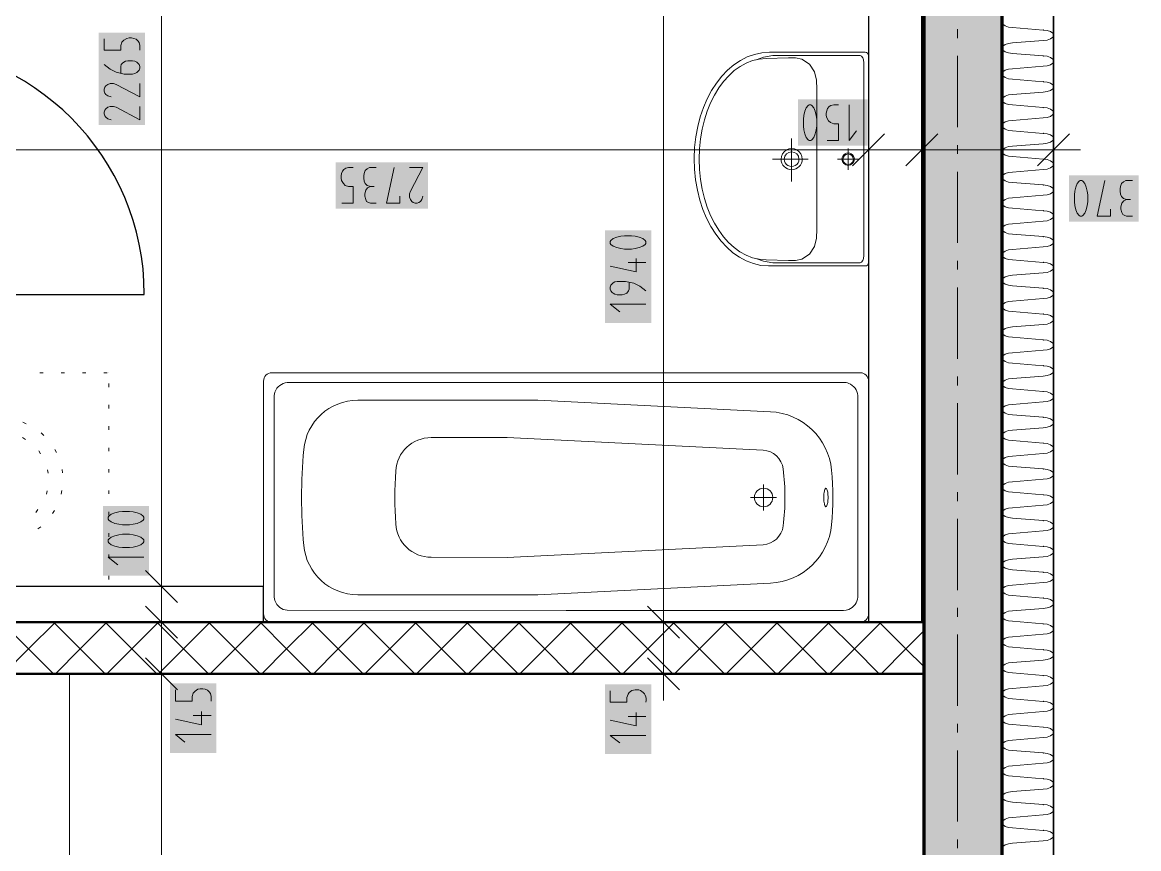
# Model space of a CAD drawing. Header units: millimetres. Extents: x 0 to 594, y 0 to 420.
# Drawn here: x 519.85 to 552.01, y 179.16 to 202.94 of the extents above; entities that cross this region are included whole.
import ezdxf

# ---------------------------------------------------------------- set-up
doc = ezdxf.new("R2010")
doc.units = ezdxf.units.MM
doc.header["$LTSCALE"] = 8
for name, color, linetype in [('PDF_Dvere', 7, 'Continuous'), ('PDF_Instalacni prizdivka do 1m', 7, 'Continuous'), ('PDF_Koty delkove', 7, 'Continuous'), ('PDF_Kuchyne', 7, 'Continuous'), ('PDF_Osy hlavni', 7, 'Continuous'), ('PDF_Pricky zdene', 7, 'Continuous'), ('PDF_Sanita', 7, 'Continuous'), ('PDF_Steny obvodove nosne', 7, 'Continuous'), ('PDF_Zatepleni', 7, 'Continuous')]:
    doc.layers.add(name, color=color, linetype=linetype)

msp = doc.modelspace()

# ---------------------------------------------------------------- linework, layer by layer
at = {"layer": 'PDF_Dvere', "lineweight": 25}
msp.add_lwpolyline([(516.193, 195.465), (516.193, 195.109), (523.368, 195.109, 0.414213), (516.193, 202.284)], format="xyb", dxfattribs=at)
at = {"layer": 'PDF_Instalacni prizdivka do 1m', "lineweight": 25}
for points in [[(545.764, 185.679), (545.764, 205.564), (544.227, 205.564), (544.227, 185.679)], [(516.193, 185.679), (526.802, 185.679), (526.802, 186.704), (516.193, 186.704)]]:
    msp.add_lwpolyline(points, close=True, dxfattribs=at)
at = {"layer": 'PDF_Koty delkove', "lineweight": 18}
for points in [[(538.324, 184.193), (538.324, 185.679), (538.324, 185.91), (538.324, 188.419), (538.324, 189.039), (538.324, 195.14), (538.324, 205.564), (538.324, 206.742), (538.324, 208.844), (538.324, 212.02), (538.324, 213.712), (538.324, 238.312), (538.324, 240.413), (538.324, 242.105), (538.324, 260.606), (538.324, 261.631), (538.324, 263.117)], [(523.866, 131.969), (523.866, 162.383), (523.866, 184.193), (523.866, 185.679), (523.866, 186.704), (523.866, 209.92), (523.866, 211.611), (523.866, 213.712)], [(522.211, 202.468), (522.211, 202.139), (522.689, 202.139), (522.689, 202.276), (522.724, 202.372), (522.775, 202.427), (522.86, 202.481), (522.928, 202.495), (522.996, 202.495), (523.065, 202.481), (523.133, 202.454), (523.184, 202.413), (523.219, 202.359), (523.236, 202.276), (523.236, 202.139)], [(522.689, 201.482), (522.689, 201.674), (522.706, 201.729), (522.74, 201.77), (522.775, 201.797), (522.825, 201.824), (522.894, 201.838), (523.03, 201.838), (523.099, 201.824), (523.15, 201.797), (523.184, 201.77), (523.219, 201.729), (523.236, 201.674), (523.236, 201.619), (523.219, 201.564), (523.184, 201.523), (523.15, 201.496), (523.099, 201.468), (523.03, 201.454), (522.791, 201.454), (522.553, 201.509), (522.381, 201.591), (522.211, 201.729)], [(523.236, 201.181), (523.236, 200.797), (522.553, 201.154), (522.484, 201.181), (522.381, 201.181), (522.314, 201.154), (522.263, 201.113), (522.228, 201.072), (522.211, 201.017), (522.211, 200.962), (522.228, 200.907), (522.263, 200.866), (522.314, 200.825), (522.415, 200.797)], [(523.236, 200.524), (523.236, 200.14), (522.553, 200.497), (522.484, 200.524), (522.381, 200.524), (522.314, 200.497), (522.263, 200.456), (522.228, 200.414), (522.211, 200.359), (522.211, 200.305), (522.228, 200.25), (522.263, 200.209), (522.314, 200.168), (522.415, 200.14)], [(543.034, 199.545), (543.362, 199.545), (543.362, 200.023), (543.225, 200.023), (543.13, 200.058), (543.075, 200.109), (543.021, 200.194), (543.007, 200.262), (543.007, 200.33), (543.021, 200.399), (543.048, 200.467), (543.089, 200.518), (543.143, 200.553), (543.225, 200.57), (543.362, 200.57)], [(543.664, 200.57), (543.664, 199.545), (543.882, 199.818)], [(544.227, 200.043), (544.227, 199.274), (544.227, 198.505)], [(545.764, 200.043), (545.764, 199.274), (545.764, 198.505)], [(549.557, 200.043), (549.557, 199.274), (549.557, 198.505)], [(544.688, 199.735), (543.766, 198.813)], [(546.226, 199.735), (545.303, 198.813)], [(550.018, 199.735), (549.096, 198.813)], [(414.361, 199.274), (416.513, 199.274), (436.5, 199.274), (437.628, 199.274), (446.801, 199.274), (454.437, 199.274), (456.179, 199.274), (457.051, 199.274), (459.511, 199.274), (460.383, 199.274), (462.125, 199.274), (478.935, 199.274), (481.087, 199.274), (493.387, 199.274), (496.155, 199.274), (515.066, 199.274), (516.193, 199.274), (522.307, 199.274), (528.074, 199.274), (544.227, 199.274), (545.764, 199.274), (549.377, 199.274), (549.557, 199.274), (550.326, 199.274)], [(529.06, 197.737), (529.388, 197.737), (529.388, 198.214), (529.251, 198.214), (529.156, 198.249), (529.101, 198.3), (529.047, 198.386), (529.033, 198.453), (529.033, 198.522), (529.047, 198.591), (529.074, 198.658), (529.115, 198.709), (529.169, 198.744), (529.251, 198.762), (529.388, 198.762)], [(530.045, 198.762), (529.854, 198.762), (529.786, 198.727), (529.731, 198.676), (529.704, 198.591), (529.69, 198.522), (529.69, 198.453), (529.704, 198.368), (529.731, 198.3), (529.786, 198.249), (529.881, 198.214)], [(530.73, 197.941), (530.73, 197.737), (530.347, 197.737), (530.565, 198.762)], [(531.004, 198.762), (531.387, 198.762)], [(531.387, 198.762), (531.031, 198.078), (531.004, 198.009), (531.004, 197.907), (531.031, 197.839), (531.072, 197.788), (531.113, 197.753), (531.168, 197.737), (531.222, 197.737), (531.277, 197.753), (531.318, 197.788), (531.359, 197.839), (531.387, 197.941)], [(550.496, 198.199), (550.455, 198.301), (550.401, 198.37), (550.373, 198.387), (550.319, 198.387), (550.291, 198.37), (550.237, 198.301), (550.196, 198.199), (550.169, 198.079), (550.155, 197.976)], [(551.195, 197.566), (551.195, 197.362), (550.812, 197.362), (551.03, 198.387)], [(551.824, 198.387), (551.633, 198.387), (551.565, 198.352), (551.51, 198.301), (551.483, 198.216), (551.469, 198.147), (551.469, 198.079), (551.483, 197.994), (551.51, 197.926), (551.565, 197.875), (551.66, 197.84)], [(530.045, 197.737), (529.881, 197.737), (529.826, 197.753), (529.772, 197.788), (529.744, 197.839), (529.717, 197.941), (529.717, 198.009), (529.744, 198.112), (529.799, 198.181), (529.881, 198.214), (529.99, 198.214)], [(550.155, 197.976), (550.155, 197.771), (550.169, 197.67), (550.196, 197.55), (550.237, 197.447), (550.291, 197.379), (550.319, 197.362), (550.373, 197.362), (550.401, 197.379), (550.455, 197.447), (550.496, 197.55), (550.524, 197.67), (550.538, 197.771), (550.538, 197.976), (550.524, 198.079), (550.496, 198.199)], [(551.824, 197.362), (551.66, 197.362), (551.605, 197.379), (551.551, 197.413), (551.523, 197.465), (551.496, 197.566), (551.496, 197.635), (551.523, 197.737), (551.578, 197.806), (551.66, 197.84), (551.769, 197.84)], [(537.401, 196.799), (537.196, 196.799), (537.095, 196.785), (536.975, 196.758), (536.872, 196.717), (536.803, 196.662), (536.787, 196.635), (536.787, 196.58), (536.803, 196.552), (536.872, 196.498), (536.975, 196.457), (537.095, 196.429), (537.196, 196.415), (537.401, 196.415), (537.503, 196.429)], [(537.503, 196.429), (537.623, 196.457), (537.726, 196.498), (537.795, 196.552), (537.812, 196.58), (537.812, 196.635), (537.795, 196.662), (537.726, 196.717), (537.623, 196.758), (537.503, 196.785), (537.401, 196.799)], [(537.538, 196.142), (537.538, 195.758), (536.787, 195.923)], [(537.812, 196.033), (537.3, 196.033)], [(537.812, 195.211), (537.641, 195.348), (537.47, 195.431), (537.231, 195.485), (536.991, 195.485), (536.923, 195.471), (536.872, 195.444), (536.838, 195.417), (536.803, 195.376), (536.787, 195.32), (536.787, 195.266), (536.803, 195.211), (536.838, 195.17), (536.872, 195.143), (536.923, 195.115), (536.991, 195.101), (537.128, 195.101), (537.196, 195.115), (537.265, 195.143), (537.316, 195.211), (537.333, 195.266), (537.333, 195.458)], [(537.812, 194.828), (536.787, 194.828), (537.06, 194.609)], [(522.942, 188.863), (522.737, 188.863), (522.636, 188.849), (522.516, 188.822), (522.414, 188.781), (522.345, 188.726), (522.328, 188.699), (522.328, 188.644), (522.345, 188.616), (522.414, 188.562)], [(522.414, 188.562), (522.516, 188.521), (522.636, 188.493), (522.737, 188.479), (522.942, 188.479), (523.045, 188.493), (523.165, 188.521), (523.267, 188.562), (523.336, 188.616), (523.353, 188.644), (523.353, 188.699), (523.336, 188.726), (523.267, 188.781), (523.165, 188.822), (523.045, 188.849), (522.942, 188.863)], [(523.353, 187.549), (522.328, 187.549), (522.601, 187.33)], [(524.327, 186.243), (523.405, 187.165)], [(524.635, 186.704), (523.866, 186.704), (523.097, 186.704)], [(524.327, 185.218), (523.405, 186.14)], [(538.786, 185.218), (537.863, 186.14)], [(524.635, 185.679), (523.866, 185.679), (523.097, 185.679)], [(539.093, 185.679), (538.324, 185.679), (537.556, 185.679)], [(524.327, 183.731), (523.405, 184.654)], [(538.786, 183.731), (537.863, 184.654)], [(524.635, 184.193), (523.866, 184.193), (523.097, 184.193)], [(539.093, 184.193), (538.324, 184.193), (537.556, 184.193)], [(538.324, 184.193), (538.324, 183.424)], [(524.265, 183.731), (524.265, 183.403), (524.743, 183.403), (524.743, 183.54), (524.777, 183.635), (524.829, 183.69), (524.914, 183.744), (524.981, 183.758), (525.05, 183.758), (525.119, 183.744), (525.186, 183.717), (525.238, 183.676), (525.272, 183.622), (525.29, 183.54), (525.29, 183.403)], [(525.29, 182.992), (524.777, 182.992)], [(525.016, 183.101), (525.016, 182.718)], [(537.538, 183.075), (537.538, 182.691), (536.787, 182.856)], [(537.812, 182.965), (537.3, 182.965)], [(525.016, 182.718), (524.265, 182.883)], [(525.29, 182.444), (524.265, 182.444), (524.538, 182.226)], [(537.812, 182.418), (536.787, 182.418), (537.06, 182.199)]]:
    msp.add_lwpolyline(points, dxfattribs=at)
for points in [[(542.35, 200.159), (542.35, 199.954), (542.364, 199.853), (542.391, 199.733), (542.432, 199.63), (542.486, 199.562), (542.514, 199.545), (542.568, 199.545), (542.596, 199.562), (542.65, 199.63), (542.691, 199.733), (542.719, 199.853), (542.733, 199.954), (542.733, 200.159), (542.719, 200.262), (542.691, 200.382), (542.65, 200.484), (542.596, 200.553), (542.568, 200.57), (542.514, 200.57), (542.486, 200.553), (542.432, 200.484), (542.391, 200.382), (542.364, 200.262)], [(522.942, 188.206), (522.737, 188.206), (522.636, 188.192), (522.516, 188.165), (522.414, 188.124), (522.345, 188.069), (522.328, 188.042), (522.328, 187.987), (522.345, 187.959), (522.414, 187.905), (522.516, 187.864), (522.636, 187.836), (522.737, 187.822), (522.942, 187.822), (523.045, 187.836), (523.165, 187.864), (523.267, 187.905), (523.336, 187.959), (523.353, 187.987), (523.353, 188.042), (523.336, 188.069), (523.267, 188.124), (523.165, 188.165), (523.045, 188.192)]]:
    msp.add_lwpolyline(points, close=True, dxfattribs=at)
msp.add_lwpolyline([(536.787, 183.705), (536.787, 183.376), (537.265, 183.376), (537.265, 183.513), (537.3, 183.609, -0.84384), (537.812, 183.376)], format="xyb", dxfattribs=at)
at = {"layer": 'PDF_Koty delkove', "color": 7, "lineweight": 18, "true_color": 0xffffff, "transparency": 33554559}
for points in [[(523.39, 199.986), (523.39, 202.648), (522.058, 199.986), (522.058, 202.648)], [(544.201, 200.724), (542.196, 200.724), (544.201, 199.391), (542.196, 199.391)], [(531.541, 198.915), (528.879, 198.915), (531.541, 197.583), (528.879, 197.583)], [(552.006, 198.541), (550.001, 198.541), (552.006, 197.208), (550.001, 197.208)], [(537.966, 194.29), (537.966, 196.952), (536.633, 194.29), (536.633, 196.952)], [(523.507, 187.011), (523.507, 189.016), (522.175, 187.011), (522.175, 189.016)], [(525.444, 181.907), (525.444, 183.912), (524.111, 181.907), (524.111, 183.912)], [(537.966, 181.88), (537.966, 183.885), (536.633, 181.88), (536.633, 183.885)]]:
    msp.add_solid(points, dxfattribs=at)
at = {"layer": 'PDF_Kuchyne', "lineweight": 13}
msp.add_lwpolyline([(545.764, 178.043), (527.366, 178.043), (527.366, 171.893), (521.216, 171.893), (521.216, 184.193), (527.366, 184.193)], dxfattribs=at)
at = {"layer": 'PDF_Osy hlavni', "lineweight": 18}
for points in [[(546.789, 202.486), (546.789, 202.743)], [(546.789, 199.924), (546.789, 201.974)], [(546.789, 199.155), (546.789, 199.411)], [(546.789, 196.593), (546.789, 198.643)], [(546.789, 195.824), (546.789, 196.08)], [(546.789, 193.261), (546.789, 195.311)], [(546.789, 192.493), (546.789, 192.749)], [(546.789, 189.93), (546.789, 191.98)], [(546.789, 189.161), (546.789, 189.418)], [(546.789, 186.599), (546.789, 188.649)], [(546.789, 185.83), (546.789, 186.087)], [(546.789, 183.268), (546.789, 185.318)], [(546.789, 182.499), (546.789, 182.755)], [(546.789, 179.937), (546.789, 181.987)], [(546.789, 179.168), (546.789, 179.424)]]:
    msp.add_lwpolyline(points, dxfattribs=at)
at = {"layer": 'PDF_Pricky zdene', "lineweight": 50}
msp.add_lwpolyline([(514.707, 185.679), (514.707, 184.193), (545.764, 184.193), (545.816, 184.193), (545.816, 185.679), (545.764, 185.679), (516.193, 185.679)], dxfattribs=at)
at = {"layer": 'PDF_Pricky zdene', "lineweight": 9}
for points in [[(520.755, 184.193), (520.037, 184.91), (519.268, 185.679)], [(520.806, 185.679), (520.037, 184.91), (519.32, 184.193)], [(522.241, 184.193), (521.523, 184.91), (520.755, 185.679)], [(522.292, 185.679), (521.523, 184.91), (520.806, 184.193)], [(523.727, 184.193), (523.01, 184.91), (522.241, 185.679)], [(523.778, 185.679), (523.01, 184.91), (522.292, 184.193)], [(525.213, 184.193), (524.496, 184.91), (523.727, 185.679)], [(525.265, 185.679), (524.496, 184.91), (523.778, 184.193)], [(526.7, 184.193), (525.982, 184.91), (525.213, 185.679)], [(526.751, 185.679), (525.982, 184.91), (525.265, 184.193)], [(528.186, 184.193), (527.468, 184.91), (526.7, 185.679)], [(528.237, 185.679), (527.468, 184.91), (526.751, 184.193)], [(529.672, 184.193), (528.954, 184.91), (528.186, 185.679)], [(529.723, 185.679), (528.954, 184.91), (528.237, 184.193)], [(531.158, 184.193), (530.441, 184.91), (529.672, 185.679)], [(531.209, 185.679), (530.441, 184.91), (529.723, 184.193)], [(532.644, 184.193), (531.927, 184.91), (531.158, 185.679)], [(532.696, 185.679), (531.927, 184.91), (531.209, 184.193)], [(534.131, 184.193), (533.413, 184.91), (532.644, 185.679)], [(534.182, 185.679), (533.413, 184.91), (532.696, 184.193)], [(535.617, 184.193), (534.899, 184.91), (534.131, 185.679)], [(535.668, 185.679), (534.899, 184.91), (534.182, 184.193)], [(537.103, 184.193), (536.386, 184.91), (535.617, 185.679)], [(537.154, 185.679), (536.386, 184.91), (535.668, 184.193)], [(538.589, 184.193), (537.872, 184.91), (537.103, 185.679)], [(538.641, 185.679), (537.872, 184.91), (537.154, 184.193)], [(540.076, 184.193), (539.358, 184.91), (538.589, 185.679)], [(540.127, 185.679), (539.358, 184.91), (538.641, 184.193)], [(541.562, 184.193), (540.844, 184.91), (540.076, 185.679)], [(541.613, 185.679), (540.844, 184.91)], [(543.048, 184.193), (542.331, 184.91), (541.562, 185.679)], [(543.099, 185.679), (542.331, 184.91), (541.613, 184.193)], [(544.534, 184.193), (543.817, 184.91), (543.048, 185.679)], [(544.586, 185.679), (543.817, 184.91), (543.099, 184.193)], [(545.816, 184.398), (545.303, 184.91), (544.534, 185.679)], [(545.816, 185.423), (545.303, 184.91), (544.586, 184.193)], [(540.844, 184.91), (540.127, 184.193)]]:
    msp.add_lwpolyline(points, dxfattribs=at)
at = {"layer": 'PDF_Sanita', "lineweight": 13}
for points in [[(541.473, 201.984), (541.205, 201.943), (540.985, 201.864)], [(541.273, 196.107), (541.92, 196.086), (542.119, 196.09), (542.307, 196.129), (542.523, 196.273), (542.67, 196.491), (542.726, 196.734), (542.733, 196.988), (542.734, 201.02), (542.727, 201.274), (542.67, 201.517), (542.524, 201.735), (542.308, 201.879), (542.12, 201.919), (541.921, 201.923), (541.274, 201.902)], [(541.466, 201.987), (542.478, 201.984)], [(543.985, 201.984), (542.478, 201.984)], [(544.091, 196.229), (544.092, 201.779)], [(542.011, 199.596), (542.011, 198.361)], [(543.639, 199.309), (543.639, 198.699)], [(542.487, 199.004), (541.458, 199.004)], [(543.945, 199.004), (543.334, 199.004)], [(543.984, 196.024), (541.472, 196.024), (541.204, 196.065), (540.984, 196.145)], [(520.458, 192.854), (520.355, 192.854)], [(521.073, 192.854), (520.97, 192.854)], [(521.688, 192.854), (521.585, 192.854)], [(522.303, 192.854), (522.2, 192.854)], [(522.343, 192.854), (522.343, 192.854)], [(522.343, 192.854), (522.343, 192.854)], [(522.343, 192.441), (522.343, 192.544)], [(535.514, 186.017), (527.482, 186.019), (527.424, 186.028), (527.372, 186.045), (527.315, 186.072), (527.27, 186.102), (527.224, 186.143), (527.189, 186.185), (527.155, 186.24), (527.13, 186.3), (527.118, 186.346), (527.111, 186.392), (527.11, 189.297), (527.111, 192.202), (527.118, 192.249), (527.13, 192.294), (527.155, 192.354), (527.189, 192.41), (527.224, 192.451), (527.27, 192.493), (527.315, 192.522), (527.372, 192.55), (527.424, 192.566), (527.482, 192.575), (535.514, 192.577), (543.504, 192.577), (543.58, 192.571), (543.62, 192.562), (543.657, 192.55), (543.71, 192.525), (543.759, 192.493), (543.806, 192.451), (543.84, 192.41), (543.869, 192.365), (543.892, 192.315), (543.909, 192.259), (543.918, 192.201), (543.919, 189.297), (543.918, 186.393), (543.909, 186.335), (543.892, 186.279), (543.869, 186.23), (543.84, 186.184), (543.806, 186.144), (543.759, 186.102), (543.71, 186.07), (543.657, 186.045), (543.62, 186.032), (543.58, 186.023), (543.504, 186.017), (535.514, 186.017)], [(522.343, 191.826), (522.343, 191.929)], [(519.871, 191.429), (519.964, 191.386)], [(522.343, 191.211), (522.343, 191.314)], [(519.859, 190.996), (519.945, 190.939)], [(520.401, 191.122), (520.474, 191.049)], [(522.343, 190.596), (522.343, 190.699)], [(520.326, 190.609), (520.382, 190.524)], [(520.793, 190.651), (520.836, 190.558)], [(520.579, 190.061), (520.599, 189.961)], [(521, 190.074), (521.009, 189.972)], [(522.343, 189.981), (522.343, 190.084)], [(520.571, 189.458), (520.551, 189.358)], [(520.996, 189.462), (520.969, 189.363)], [(522.343, 189.366), (522.343, 189.469)], [(541.203, 188.893), (541.203, 189.639)], [(543.049, 189.112), (543.044, 189.088), (543.038, 189.061), (543.028, 189.033), (543.015, 189.009), (542.999, 189), (542.982, 189.009), (542.969, 189.033), (542.959, 189.061), (542.953, 189.088), (542.948, 189.112), (542.945, 189.132), (542.943, 189.149), (542.942, 189.163), (542.941, 189.175), (542.94, 189.186), (542.939, 189.195), (542.938, 189.222), (542.937, 189.251), (542.937, 189.291), (542.939, 189.338), (542.94, 189.347), (542.941, 189.357), (542.942, 189.37), (542.943, 189.384), (542.945, 189.401), (542.948, 189.421), (542.953, 189.445), (542.959, 189.472), (542.969, 189.5), (542.982, 189.524), (542.999, 189.533), (543.015, 189.524), (543.028, 189.5), (543.038, 189.472), (543.044, 189.445), (543.049, 189.421), (543.052, 189.401), (543.054, 189.384), (543.055, 189.37), (543.056, 189.357), (543.057, 189.347), (543.058, 189.338), (543.058, 189.33), (543.059, 189.305), (543.06, 189.278), (543.06, 189.238)], [(540.83, 189.266), (541.576, 189.266)], [(543.06, 189.238), (543.057, 189.186), (543.056, 189.175), (543.055, 189.163), (543.054, 189.149), (543.052, 189.132), (543.049, 189.112)], [(520.304, 188.916), (520.247, 188.831)], [(520.782, 188.888), (520.723, 188.804)], [(522.343, 188.752), (522.343, 188.854)], [(520.384, 188.423), (520.3, 188.364)], [(522.343, 188.137), (522.343, 188.239)], [(522.343, 187.522), (522.343, 187.624)], [(522.343, 186.907), (522.343, 187.009)], [(520.458, 186.704), (520.355, 186.704)], [(521.073, 186.704), (520.97, 186.704)], [(521.688, 186.704), (521.585, 186.704)], [(522.303, 186.704), (522.2, 186.704)], [(522.343, 186.704), (522.343, 186.704)], [(522.343, 186.704), (522.343, 186.704)]]:
    msp.add_lwpolyline(points, dxfattribs=at)
for points in [[(541.376, 202.079), (544.133, 202.079, -0.414206), (544.227, 201.988), (544.227, 201.985), (544.227, 201.965), (544.226, 196.042), (544.226, 196.023), (544.226, 196.02), (544.226, 196.023), (544.226, 196.042)], [(544.226, 196.023, -0.414217), (544.132, 195.929), (541.364, 195.929, -0.003393), (541.345, 195.929)], [(541.768, 190.087, 0.36485), (541.188, 190.626), (533.815, 190.99), (531.63, 190.989, 0.395991), (530.608, 190.027, 0.031031), (530.608, 188.506, 0.395985), (531.63, 187.544), (533.815, 187.543), (541.188, 187.907, 0.364862), (541.768, 188.446)]]:
    msp.add_lwpolyline(points, format="xyb", dxfattribs=at)
for points in [[(542.317, 199.004, 1.000009), (541.706, 199.004, 0.414205), (542.011, 198.699, 0.414218)], [(541.8, 199.004, 1.000012), (542.223, 199.004, 0.999996)], [(543.818, 199.004, 1.000023), (543.461, 199.004, 0.41419), (543.639, 198.825, 0.414209)], [(543.79, 199.004, 0.999996), (543.489, 199.004, 1.000033)], [(527.037, 185.679), (527.038, 185.679), (543.991, 185.679, 0.41421), (544.227, 185.915), (544.227, 192.618, 0.414213), (543.991, 192.854), (527.038, 192.854, 0.414212), (526.802, 192.618), (526.802, 185.915, 0.414212)], [(541.399, 186.798, 0.372024), (543.164, 188.481, 0.048474), (543.164, 190.052, 0.372026), (541.399, 191.734), (534.704, 192.065), (529.513, 192.065, 0.38797), (527.961, 190.647, 0.045243), (527.961, 187.885, 0.38797), (529.513, 186.468), (534.704, 186.468)], [(541.203, 189.533, 0.414221), (540.937, 189.266, 0.414221), (541.203, 189, 0.414218), (541.47, 189.266, 0.414218)]]:
    msp.add_lwpolyline(points, format="xyb", close=True, dxfattribs=at)
at = {"layer": 'PDF_Sanita', "lineweight": 9}
msp.add_arc((535.084, 189.266), 6.734, 353.0021, 6.9979, dxfattribs=at)
at = {"layer": 'PDF_Sanita', "lineweight": 13}
for points in [[(541.376, 202.079), (540.186, 202.091), (539.213, 200.725), (539.204, 199.026)], [(544.092, 201.779), (544.092, 201.892), (544.044, 201.984), (543.985, 201.984)], [(544.133, 202.079), (544.133, 202.079), (544.133, 202.079), (544.133, 202.079)], [(541.274, 201.902), (540.211, 201.901), (539.349, 200.604), (539.349, 199.004)], [(539.204, 199.026), (539.196, 197.328), (540.154, 195.942), (541.345, 195.929)], [(539.349, 199.004), (539.349, 197.404), (540.21, 196.107), (541.273, 196.107)], [(541.8, 199.004), (541.8, 199.004), (541.8, 199.004), (541.8, 199.004)], [(542.223, 199.004), (542.223, 199.004), (542.223, 199.004), (542.223, 199.004)], [(543.489, 199.004), (543.489, 199.004), (543.489, 199.004), (543.489, 199.004)], [(543.984, 196.024), (544.043, 196.024), (544.091, 196.116), (544.091, 196.229)], [(544.226, 196.023), (544.226, 196.023), (544.226, 196.023), (544.226, 196.023)]]:
    msp.add_open_spline(points, degree=3, dxfattribs=at)
at = {"layer": 'PDF_Steny obvodove nosne', "lineweight": 70}
for points in [[(548.071, 175.224), (548.071, 211.611)], [(545.816, 206.742), (545.816, 205.564), (545.816, 185.679), (545.816, 184.193), (545.816, 175.224)]]:
    msp.add_lwpolyline(points, dxfattribs=at)
at = {"layer": 'PDF_Steny obvodove nosne', "color": 9, "lineweight": 9, "true_color": 0xc0c0c0, "transparency": 33554559}
msp.add_solid([(545.816, 211.611), (545.816, 175.224), (548.071, 211.611), (548.071, 175.224)], dxfattribs=at)
at = {"layer": 'PDF_Zatepleni', "lineweight": 35}
for points in [[(549.557, 213.866), (549.557, 215.352), (548.737, 215.352), (548.737, 228.985), (547.251, 228.985), (547.251, 215.352), (547.251, 213.866), (548.071, 213.866), (548.071, 211.611), (548.071, 175.224)], [(549.557, 175.224), (549.557, 213.866)]]:
    msp.add_lwpolyline(points, dxfattribs=at)
at = {"layer": 'PDF_Zatepleni', "lineweight": 9}
for points in [[(548.071, 202.927), (548.092, 202.885), (548.157, 202.837), (548.253, 202.804), (548.368, 202.793)], [(548.368, 202.793), (549.26, 202.719)], [(548.368, 202.793), (548.368, 202.793)], [(549.557, 202.571), (549.534, 202.628), (549.47, 202.676), (549.373, 202.708), (549.26, 202.719)], [(549.26, 202.422), (549.373, 202.433), (549.47, 202.466), (549.534, 202.514), (549.557, 202.571)], [(548.368, 202.349), (548.253, 202.337), (548.157, 202.305), (548.092, 202.256), (548.071, 202.215)], [(549.26, 202.422), (548.368, 202.349)], [(548.071, 202.184), (548.092, 202.142), (548.157, 202.094), (548.253, 202.061), (548.368, 202.05)], [(548.368, 202.05), (549.26, 201.976)], [(548.368, 202.05), (548.368, 202.05)], [(549.557, 201.828), (549.534, 201.885), (549.47, 201.933), (549.373, 201.965), (549.26, 201.976)], [(548.368, 201.605), (548.253, 201.594), (548.157, 201.562), (548.092, 201.513), (548.071, 201.472)], [(549.26, 201.679), (548.368, 201.605)], [(549.26, 201.679), (549.373, 201.69), (549.47, 201.723), (549.534, 201.771), (549.557, 201.828)], [(548.071, 201.44), (548.092, 201.399), (548.157, 201.35), (548.253, 201.318), (548.368, 201.307)], [(548.368, 201.307), (549.26, 201.233)], [(548.368, 201.307), (548.368, 201.307)], [(549.557, 201.085), (549.534, 201.141), (549.47, 201.19), (549.373, 201.222), (549.26, 201.233)], [(549.26, 200.936), (549.373, 200.947), (549.47, 200.979), (549.534, 201.028), (549.557, 201.085)], [(548.368, 200.862), (548.253, 200.851), (548.157, 200.819), (548.092, 200.77), (548.071, 200.729)], [(548.071, 200.697), (548.092, 200.656), (548.157, 200.607), (548.253, 200.575), (548.368, 200.564)], [(549.26, 200.936), (548.368, 200.862)], [(548.368, 200.564), (549.26, 200.49)], [(548.368, 200.564), (548.368, 200.564)], [(549.557, 200.341), (549.534, 200.398), (549.47, 200.447), (549.373, 200.479), (549.26, 200.49)], [(549.26, 200.193), (549.373, 200.204), (549.47, 200.236), (549.534, 200.285), (549.557, 200.341)], [(548.368, 200.119), (548.253, 200.108), (548.157, 200.075), (548.092, 200.027), (548.071, 199.985)], [(549.26, 200.193), (548.368, 200.119)], [(548.071, 199.954), (548.092, 199.913), (548.157, 199.864), (548.253, 199.832), (548.368, 199.821)], [(548.368, 199.821), (549.26, 199.747)], [(548.368, 199.821), (548.368, 199.821)], [(549.557, 199.598), (549.534, 199.655), (549.47, 199.703), (549.373, 199.736), (549.26, 199.747)], [(548.368, 199.376), (548.253, 199.365), (548.157, 199.332), (548.092, 199.284), (548.071, 199.242)], [(549.26, 199.45), (548.368, 199.376)], [(549.26, 199.45), (549.373, 199.461), (549.47, 199.493), (549.534, 199.541), (549.557, 199.598)], [(548.071, 199.211), (548.092, 199.17), (548.157, 199.121), (548.253, 199.089), (548.368, 199.077)], [(548.368, 199.077), (549.26, 199.004)], [(548.368, 199.077), (548.368, 199.077)], [(549.26, 198.707), (548.368, 198.633)], [(549.557, 198.855), (549.534, 198.912), (549.47, 198.96), (549.373, 198.992), (549.26, 199.004)], [(549.26, 198.707), (549.373, 198.718), (549.47, 198.75), (549.534, 198.798), (549.557, 198.855)], [(548.368, 198.633), (548.253, 198.622), (548.157, 198.589), (548.092, 198.541), (548.071, 198.499)], [(548.071, 198.468), (548.092, 198.426), (548.157, 198.378), (548.253, 198.346), (548.368, 198.334)], [(548.368, 198.334), (549.26, 198.261)], [(548.368, 198.334), (548.368, 198.334)], [(549.557, 198.112), (549.534, 198.169), (549.47, 198.217), (549.373, 198.249), (549.26, 198.261)], [(549.26, 197.963), (549.373, 197.975), (549.47, 198.007), (549.534, 198.055), (549.557, 198.112)], [(548.368, 197.89), (548.253, 197.879), (548.157, 197.846), (548.092, 197.798), (548.071, 197.756)], [(549.26, 197.963), (548.368, 197.89)], [(548.071, 197.725), (548.092, 197.683), (548.157, 197.635), (548.253, 197.603), (548.368, 197.591)], [(548.368, 197.591), (549.26, 197.518)], [(548.368, 197.591), (548.368, 197.591)], [(549.557, 197.369), (549.534, 197.426), (549.47, 197.474), (549.373, 197.506), (549.26, 197.518)], [(548.368, 197.147), (548.253, 197.135), (548.157, 197.103), (548.092, 197.055), (548.071, 197.013)], [(549.26, 197.22), (548.368, 197.147)], [(549.26, 197.22), (549.373, 197.232), (549.47, 197.264), (549.534, 197.312), (549.557, 197.369)], [(548.071, 196.982), (548.092, 196.94), (548.157, 196.892), (548.253, 196.859), (548.368, 196.848)], [(548.368, 196.848), (549.26, 196.774)], [(548.368, 196.848), (548.368, 196.848)], [(549.557, 196.626), (549.534, 196.683), (549.47, 196.731), (549.373, 196.763), (549.26, 196.774)], [(549.26, 196.477), (548.368, 196.404)], [(549.26, 196.477), (549.373, 196.489), (549.47, 196.521), (549.534, 196.569), (549.557, 196.626)], [(548.368, 196.404), (548.253, 196.392), (548.157, 196.36), (548.092, 196.311), (548.071, 196.27)], [(548.071, 196.239), (548.092, 196.197), (548.157, 196.149), (548.253, 196.116), (548.368, 196.105)], [(548.368, 196.105), (549.26, 196.031)], [(548.368, 196.105), (548.368, 196.105)], [(549.557, 195.883), (549.534, 195.94), (549.47, 195.988), (549.373, 196.02), (549.26, 196.031)], [(549.26, 195.734), (549.373, 195.745), (549.47, 195.778), (549.534, 195.826), (549.557, 195.883)], [(548.368, 195.661), (548.253, 195.649), (548.157, 195.617), (548.092, 195.568), (548.071, 195.527)], [(548.071, 195.496), (548.092, 195.454), (548.157, 195.406), (548.253, 195.373), (548.368, 195.362)], [(549.26, 195.734), (548.368, 195.661)], [(548.368, 195.362), (549.26, 195.288)], [(548.368, 195.362), (548.368, 195.362)], [(549.557, 195.14), (549.534, 195.196), (549.47, 195.245), (549.373, 195.277), (549.26, 195.288)], [(548.368, 194.917), (548.253, 194.906), (548.157, 194.874), (548.092, 194.825), (548.071, 194.784)], [(548.368, 194.917), (549.26, 194.991), (549.373, 195.002), (549.47, 195.035), (549.534, 195.083), (549.557, 195.14)], [(548.071, 194.752), (548.092, 194.711), (548.157, 194.662), (548.253, 194.63), (548.368, 194.619)], [(548.368, 194.619), (549.26, 194.545)], [(548.368, 194.619), (548.368, 194.619)], [(549.557, 194.396), (549.534, 194.453), (549.47, 194.502), (549.373, 194.534), (549.26, 194.545)], [(548.368, 194.174), (549.26, 194.248), (549.373, 194.259), (549.47, 194.291), (549.534, 194.34), (549.557, 194.396)], [(548.368, 194.174), (548.253, 194.163), (548.157, 194.131), (548.092, 194.082), (548.071, 194.041)], [(548.071, 194.009), (548.092, 193.968), (548.157, 193.919), (548.253, 193.887), (548.368, 193.876)], [(548.368, 193.876), (549.26, 193.802)], [(548.368, 193.876), (548.368, 193.876)], [(548.368, 193.431), (549.26, 193.505), (549.373, 193.516), (549.47, 193.548), (549.534, 193.596), (549.557, 193.653)], [(549.557, 193.653), (549.534, 193.71), (549.47, 193.758), (549.373, 193.791), (549.26, 193.802)], [(548.368, 193.431), (548.253, 193.42), (548.157, 193.387), (548.092, 193.339), (548.071, 193.297)], [(548.071, 193.266), (548.092, 193.225), (548.157, 193.176), (548.253, 193.144), (548.368, 193.132)], [(548.368, 193.132), (549.26, 193.059)], [(548.368, 193.132), (548.368, 193.132)], [(549.557, 192.91), (549.534, 192.967), (549.47, 193.015), (549.373, 193.048), (549.26, 193.059)], [(549.26, 192.762), (549.373, 192.773), (549.47, 192.805), (549.534, 192.853), (549.557, 192.91)], [(548.368, 192.688), (548.253, 192.677), (548.157, 192.644), (548.092, 192.596), (548.071, 192.554)], [(549.26, 192.762), (548.368, 192.688)], [(548.071, 192.523), (548.092, 192.482), (548.157, 192.433), (548.253, 192.401), (548.368, 192.389)], [(548.368, 192.389), (549.26, 192.316)], [(548.368, 192.389), (548.368, 192.389)], [(549.557, 192.167), (549.534, 192.224), (549.47, 192.272), (549.373, 192.304), (549.26, 192.316)], [(548.368, 191.945), (548.253, 191.934), (548.157, 191.901), (548.092, 191.853), (548.071, 191.811)], [(549.26, 192.019), (548.368, 191.945)], [(549.26, 192.019), (549.373, 192.03), (549.47, 192.062), (549.534, 192.11), (549.557, 192.167)], [(548.071, 191.78), (548.092, 191.738), (548.157, 191.69), (548.253, 191.658), (548.368, 191.646)], [(548.368, 191.646), (549.26, 191.573)], [(548.368, 191.646), (548.368, 191.646)], [(549.557, 191.424), (549.534, 191.481), (549.47, 191.529), (549.373, 191.561), (549.26, 191.573)], [(549.26, 191.275), (549.373, 191.287), (549.47, 191.319), (549.534, 191.367), (549.557, 191.424)], [(548.368, 191.202), (548.253, 191.19), (548.157, 191.158), (548.092, 191.11), (548.071, 191.068)], [(548.071, 191.037), (548.092, 190.995), (548.157, 190.947), (548.253, 190.914), (548.368, 190.903)], [(549.26, 191.275), (548.368, 191.202)], [(548.368, 190.903), (549.26, 190.83)], [(548.368, 190.903), (548.368, 190.903)], [(549.47, 190.786), (549.373, 190.818), (549.26, 190.83)], [(549.26, 190.532), (549.373, 190.544), (549.47, 190.576), (549.534, 190.624), (549.557, 190.681)], [(549.557, 190.681), (549.534, 190.738), (549.47, 190.786)], [(548.368, 190.459), (548.253, 190.447), (548.157, 190.415), (548.092, 190.366), (548.071, 190.325)], [(549.26, 190.532), (548.368, 190.459)], [(548.071, 190.294), (548.092, 190.252)], [(548.092, 190.252), (548.157, 190.204), (548.253, 190.171), (548.368, 190.16)], [(548.368, 190.16), (549.26, 190.086)], [(548.368, 190.16), (548.368, 190.16)], [(549.557, 189.938), (549.534, 189.995), (549.47, 190.043), (549.373, 190.075), (549.26, 190.086)], [(548.368, 189.716), (548.253, 189.704), (548.157, 189.672), (548.092, 189.623), (548.071, 189.582)], [(549.26, 189.789), (548.368, 189.716)], [(549.26, 189.789), (549.373, 189.8), (549.47, 189.833), (549.534, 189.881), (549.557, 189.938)], [(548.071, 189.551), (548.092, 189.509), (548.157, 189.461), (548.253, 189.428), (548.368, 189.417)], [(548.368, 189.417), (549.26, 189.343)], [(548.368, 189.417), (548.368, 189.417)], [(549.557, 189.195), (549.534, 189.252), (549.47, 189.3), (549.373, 189.332), (549.26, 189.343)], [(549.26, 189.046), (549.373, 189.057), (549.47, 189.09), (549.534, 189.138), (549.557, 189.195)], [(548.368, 188.972), (548.253, 188.961), (548.157, 188.929), (548.092, 188.88), (548.071, 188.839)], [(548.071, 188.807), (548.092, 188.766), (548.157, 188.717), (548.253, 188.685), (548.368, 188.674)], [(549.26, 189.046), (548.368, 188.972)], [(548.368, 188.674), (549.26, 188.6)], [(548.368, 188.674), (548.368, 188.674)], [(549.557, 188.452), (549.534, 188.508), (549.47, 188.557), (549.373, 188.589), (549.26, 188.6)], [(549.26, 188.303), (549.373, 188.314), (549.47, 188.346), (549.534, 188.395), (549.557, 188.452)], [(548.368, 188.229), (548.253, 188.218), (548.157, 188.186), (548.092, 188.137), (548.071, 188.096)], [(549.26, 188.303), (548.368, 188.229)], [(548.071, 188.064), (548.092, 188.023), (548.157, 187.974), (548.253, 187.942), (548.368, 187.931)], [(548.368, 187.931), (549.26, 187.857)], [(548.368, 187.931), (548.368, 187.931)], [(549.557, 187.708), (549.534, 187.765), (549.47, 187.814), (549.373, 187.846), (549.26, 187.857)], [(548.368, 187.486), (548.253, 187.475), (548.157, 187.442), (548.092, 187.394), (548.071, 187.352)], [(549.26, 187.56), (548.368, 187.486)], [(549.26, 187.56), (549.373, 187.571), (549.47, 187.603), (549.534, 187.652), (549.557, 187.708)], [(548.071, 187.321), (548.092, 187.28), (548.157, 187.231), (548.253, 187.199), (548.368, 187.187)], [(548.368, 187.187), (549.26, 187.114)], [(548.368, 187.187), (548.368, 187.187)], [(549.26, 186.817), (548.368, 186.743)], [(549.557, 186.965), (549.534, 187.022), (549.47, 187.07), (549.373, 187.103), (549.26, 187.114)], [(549.26, 186.817), (549.373, 186.828), (549.47, 186.86), (549.534, 186.908), (549.557, 186.965)], [(548.368, 186.743), (548.253, 186.732), (548.157, 186.699), (548.092, 186.651), (548.071, 186.609)], [(548.071, 186.578), (548.092, 186.537), (548.157, 186.488), (548.253, 186.456), (548.368, 186.444)], [(548.368, 186.444), (549.26, 186.371)], [(548.368, 186.444), (548.368, 186.444)], [(549.557, 186.222), (549.534, 186.279), (549.47, 186.327), (549.373, 186.359), (549.26, 186.371)], [(549.47, 186.117), (549.534, 186.165), (549.557, 186.222)], [(548.157, 185.956), (548.092, 185.908), (548.071, 185.866)], [(548.071, 185.835), (548.092, 185.793), (548.157, 185.745), (548.253, 185.713), (548.368, 185.701)], [(548.368, 186), (548.253, 185.989), (548.157, 185.956)], [(549.26, 186.074), (548.368, 186)], [(549.26, 186.074), (549.373, 186.085), (549.47, 186.117)], [(548.368, 185.701), (549.26, 185.628)], [(548.368, 185.701), (548.368, 185.701)], [(549.557, 185.479), (549.534, 185.536), (549.47, 185.584), (549.373, 185.616), (549.26, 185.628)], [(548.368, 185.257), (548.253, 185.246), (548.157, 185.213), (548.092, 185.165), (548.071, 185.123)], [(549.26, 185.33), (548.368, 185.257)], [(549.26, 185.33), (549.373, 185.342), (549.47, 185.374), (549.534, 185.422), (549.557, 185.479)], [(548.071, 185.092), (548.092, 185.05), (548.157, 185.002), (548.253, 184.97), (548.368, 184.958)], [(548.368, 184.958), (549.26, 184.885)], [(548.368, 184.958), (548.368, 184.958)], [(549.557, 184.736), (549.534, 184.793), (549.47, 184.841), (549.373, 184.873), (549.26, 184.885)], [(549.26, 184.587), (548.368, 184.514)], [(549.26, 184.587), (549.373, 184.599), (549.47, 184.631), (549.534, 184.679), (549.557, 184.736)], [(548.368, 184.514), (548.253, 184.502), (548.157, 184.47), (548.092, 184.422), (548.071, 184.38)], [(548.071, 184.349), (548.092, 184.307), (548.157, 184.259), (548.253, 184.226), (548.368, 184.215)], [(548.368, 184.215), (549.26, 184.141)], [(548.368, 184.215), (548.368, 184.215)], [(549.557, 183.993), (549.534, 184.05), (549.47, 184.098), (549.373, 184.13), (549.26, 184.141)], [(549.26, 183.844), (549.373, 183.856), (549.47, 183.888), (549.534, 183.936), (549.557, 183.993)], [(548.368, 183.771), (548.253, 183.759), (548.157, 183.727), (548.092, 183.678), (548.071, 183.637)], [(548.071, 183.606), (548.092, 183.564), (548.157, 183.516), (548.253, 183.483), (548.368, 183.472)], [(549.26, 183.844), (548.368, 183.771)], [(548.368, 183.472), (549.26, 183.398)], [(548.368, 183.472), (548.368, 183.472)], [(549.557, 183.25), (549.534, 183.307), (549.47, 183.355), (549.373, 183.387), (549.26, 183.398)], [(548.368, 183.028), (548.253, 183.016), (548.157, 182.984), (548.092, 182.935), (548.071, 182.894)], [(549.26, 183.101), (548.368, 183.028)], [(549.26, 183.101), (549.373, 183.112), (549.47, 183.145), (549.534, 183.193), (549.557, 183.25)], [(548.071, 182.863), (548.092, 182.821), (548.157, 182.773), (548.253, 182.74), (548.368, 182.729)], [(548.368, 182.729), (549.26, 182.655)], [(548.368, 182.729), (548.368, 182.729)], [(549.557, 182.507), (549.534, 182.563), (549.47, 182.612), (549.373, 182.644), (549.26, 182.655)], [(549.26, 182.358), (548.368, 182.284)], [(549.26, 182.358), (549.373, 182.369), (549.47, 182.401), (549.534, 182.45), (549.557, 182.507)], [(548.368, 182.284), (548.253, 182.273), (548.157, 182.241), (548.092, 182.192), (548.071, 182.151)], [(548.071, 182.119), (548.092, 182.078), (548.157, 182.029), (548.253, 181.997), (548.368, 181.986)], [(548.368, 181.986), (549.26, 181.912)], [(548.368, 181.986), (548.368, 181.986)], [(549.557, 181.763), (549.534, 181.82), (549.47, 181.869), (549.373, 181.901), (549.26, 181.912)], [(549.26, 181.615), (549.373, 181.626), (549.47, 181.658), (549.534, 181.707), (549.557, 181.763)], [(548.368, 181.541), (548.253, 181.53), (548.157, 181.498), (548.092, 181.449), (548.071, 181.408)], [(548.071, 181.376), (548.092, 181.335), (548.157, 181.286), (548.253, 181.254)], [(549.26, 181.615), (548.368, 181.541)], [(548.253, 181.254), (548.368, 181.243)], [(548.368, 181.243), (549.26, 181.169)], [(548.368, 181.243), (548.368, 181.243)], [(549.557, 181.02), (549.534, 181.077), (549.47, 181.125), (549.373, 181.158), (549.26, 181.169)], [(549.26, 180.872), (549.373, 180.883), (549.47, 180.915), (549.534, 180.963), (549.557, 181.02)], [(548.368, 180.798), (548.253, 180.787), (548.157, 180.754), (548.092, 180.706), (548.071, 180.664)], [(549.26, 180.872), (548.368, 180.798)], [(548.071, 180.633), (548.092, 180.592), (548.157, 180.543), (548.253, 180.511), (548.368, 180.499)], [(548.368, 180.499), (549.26, 180.426)], [(548.368, 180.499), (548.368, 180.499)], [(549.557, 180.277), (549.534, 180.334), (549.47, 180.382), (549.373, 180.415), (549.26, 180.426)], [(548.368, 180.055), (548.253, 180.044), (548.157, 180.011), (548.092, 179.963), (548.071, 179.921)], [(549.26, 180.129), (548.368, 180.055)], [(549.26, 180.129), (549.373, 180.14), (549.47, 180.172), (549.534, 180.22), (549.557, 180.277)], [(548.071, 179.89), (548.092, 179.849), (548.157, 179.8), (548.253, 179.768), (548.368, 179.756)], [(548.368, 179.756), (549.26, 179.683)], [(548.368, 179.756), (548.368, 179.756)], [(549.557, 179.534), (549.534, 179.591), (549.47, 179.639), (549.373, 179.671), (549.26, 179.683)], [(549.26, 179.385), (549.373, 179.397), (549.47, 179.429), (549.534, 179.477), (549.557, 179.534)], [(548.368, 179.312), (548.253, 179.301), (548.157, 179.268), (548.092, 179.22), (548.071, 179.178)], [(549.26, 179.385), (548.368, 179.312)]]:
    msp.add_lwpolyline(points, dxfattribs=at)
at = {"layer": 'PDF_Zatepleni', "lineweight": 9, "transparency": 33554559}
for points in [[(549.26, 202.696), (549.236, 202.719), (549.283, 202.719), (549.26, 202.742)], [(549.26, 201.953), (549.236, 201.976), (549.283, 201.976), (549.26, 201.999)], [(549.26, 201.21), (549.236, 201.233), (549.283, 201.233), (549.26, 201.256)], [(549.26, 200.467), (549.236, 200.49), (549.283, 200.49), (549.26, 200.513)], [(549.26, 199.724), (549.236, 199.747), (549.283, 199.747), (549.26, 199.77)], [(549.26, 198.981), (549.236, 199.004), (549.283, 199.004), (549.26, 199.027)], [(549.26, 198.238), (549.236, 198.261), (549.283, 198.261), (549.26, 198.284)], [(549.26, 197.495), (549.236, 197.518), (549.283, 197.518), (549.26, 197.541)], [(549.26, 196.751), (549.236, 196.774), (549.283, 196.774), (549.26, 196.798)], [(549.26, 196.008), (549.236, 196.031), (549.283, 196.031), (549.26, 196.054)], [(549.26, 195.265), (549.236, 195.288), (549.283, 195.288), (549.26, 195.311)], [(549.26, 194.522), (549.236, 194.545), (549.283, 194.545), (549.26, 194.568)], [(549.26, 193.779), (549.236, 193.802), (549.283, 193.802), (549.26, 193.825)], [(549.26, 193.036), (549.236, 193.059), (549.283, 193.059), (549.26, 193.082)], [(549.26, 192.293), (549.236, 192.316), (549.283, 192.316), (549.26, 192.339)], [(549.26, 191.55), (549.236, 191.573), (549.283, 191.573), (549.26, 191.596)], [(549.26, 190.806), (549.236, 190.83), (549.283, 190.83), (549.26, 190.853)], [(549.26, 190.063), (549.236, 190.086), (549.283, 190.086), (549.26, 190.109)], [(549.26, 189.32), (549.236, 189.343), (549.283, 189.343), (549.26, 189.366)], [(549.26, 188.577), (549.236, 188.6), (549.283, 188.6), (549.26, 188.623)], [(549.26, 187.834), (549.236, 187.857), (549.283, 187.857), (549.26, 187.88)], [(549.26, 187.091), (549.236, 187.114), (549.283, 187.114), (549.26, 187.137)], [(549.26, 186.348), (549.236, 186.371), (549.283, 186.371), (549.26, 186.394)], [(549.26, 185.605), (549.236, 185.628), (549.283, 185.628), (549.26, 185.651)], [(549.26, 184.862), (549.236, 184.885), (549.283, 184.885), (549.26, 184.908)], [(549.26, 184.118), (549.236, 184.141), (549.283, 184.141), (549.26, 184.165)], [(549.26, 183.375), (549.236, 183.398), (549.283, 183.398), (549.26, 183.421)], [(549.26, 182.632), (549.236, 182.655), (549.283, 182.655), (549.26, 182.678)], [(549.26, 181.889), (549.236, 181.912), (549.283, 181.912), (549.26, 181.935)], [(549.26, 181.146), (549.236, 181.169), (549.283, 181.169), (549.26, 181.192)], [(549.26, 180.403), (549.236, 180.426), (549.283, 180.426), (549.26, 180.449)], [(549.26, 179.66), (549.236, 179.683), (549.283, 179.683), (549.26, 179.706)]]:
    msp.add_solid(points, dxfattribs=at)

doc.saveas('drawing.dxf')
